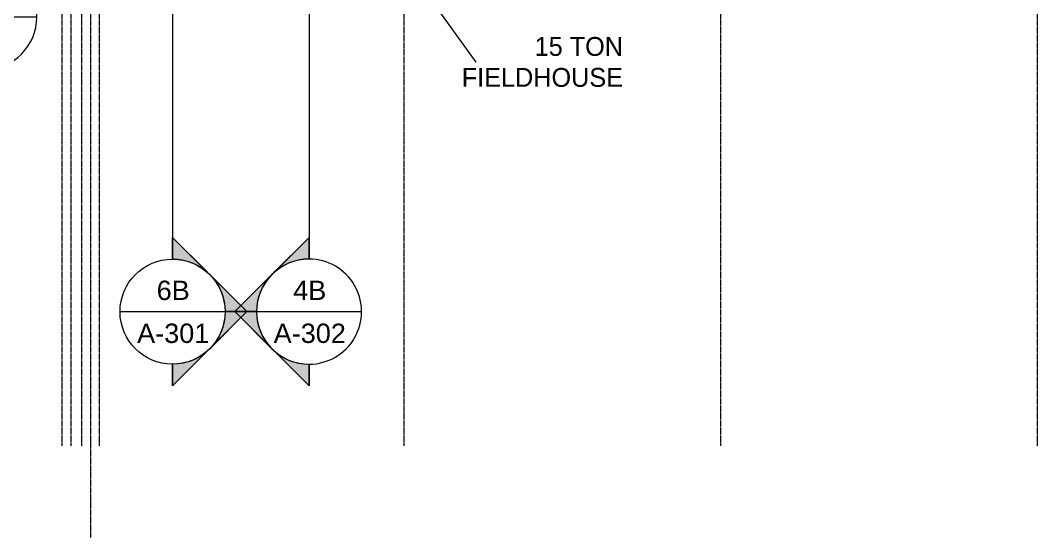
# Model space of a CAD drawing. Header units: inches. Extents: x 21290 to 29226, y -23522 to -20467.
# Drawn here: x 22735 to 23665, y -23360 to -22887 of the extents above; entities that cross this region are included whole.
import ezdxf

# ---------------------------------------------------------------- set-up
doc = ezdxf.new("R2010")
doc.units = ezdxf.units.IN
doc.header["$MEASUREMENT"] = 0
doc.linetypes.add('Grid Line 1_2_', pattern=[0.875, 0.5, -0.125, 0.125, -0.125])
for name, color, linetype, lineweight in [('A-ANNO-SYMB', 150, 'Continuous', 9), ('G-ANNO-SYMB', 111, 'Continuous', 9), ('M-EQPM-IDEN', 50, 'Continuous', 9), ('S-GRID', 1, 'Continuous', 9)]:
    doc.layers.add(name, color=color, linetype=linetype, lineweight=lineweight)
doc.styles.add('Arial_1', font='arial.ttf', dxfattribs={"height": 17.703593})
doc.styles.add('Century Gothic', font='GOTHIC.TTF', dxfattribs={"height": 17.245342})

# ---------------------------------------------------------------- blocks, each defined once
blk = doc.blocks.new('Section - Section Head - Filled-1526-Roof Low')
at = {"layer": 'G-ANNO-SYMB'}
h = blk.add_hatch(color=256, dxfattribs=at)
edge = h.paths.add_edge_path(flags=0)
edge.add_line((-0.4268, 0.1768), (-0.25, 0.3536))
edge.add_line((-0.25, 0.3536), (-0.25, 0.25))
edge.add_arc((-0.25, 0), 0.25, 90, 135)
h = blk.add_hatch(color=256, dxfattribs=at)
edge = h.paths.add_edge_path(flags=0)
edge.add_arc((-0.25, 0), 0.25, 45, 90)
edge.add_line((-0.25, 0.25), (-0.25, 0.3536))
edge.add_line((-0.25, 0.3536), (-0.0732, 0.1768))
h = blk.add_hatch(color=256, dxfattribs=at)
edge = h.paths.add_edge_path(flags=0)
edge.add_arc((-0.25, 0), 0.2503, 137.9216, 180)
edge.add_line((-0.5003, 0), (-0.6036, 0))
edge.add_line((-0.6036, 0), (-0.4358, 0.1678))
h = blk.add_hatch(color=256, dxfattribs=at)
edge = h.paths.add_edge_path(flags=0)
edge.add_line((-0.0642, 0.1678), (0.1036, 0))
edge.add_line((0.1036, 0), (0.0003, 0))
edge.add_arc((-0.25, 0), 0.2503, 0, 42.0784)
for p, q in [((-0.25, 0.3536), (-0.6036, 0)), ((-0.25, 0.3536), (-0.4268, 0.1768)), ((-0.25, 0.3536), (0.1036, 0)), ((-0.25, 0.25), (-0.25, 0.3536)), ((-0.0732, 0.1768), (-0.25, 0.3536)), ((-0.25, 0.3536), (-0.25, 0.25)), ((-0.4358, 0.1678), (-0.6036, 0)), ((0.1036, 0), (-0.0642, 0.1678)), ((-0.6036, 0), (-0.5003, 0)), ((0.0003, 0), (0.1036, 0)), ((-0.5, 0), (-0.6036, 0)), ((0, 0), (0.1036, 0))]:
    blk.add_line(p, q, dxfattribs=at)
for radius, start, end in [(0.25, 360, 180), (0.25, 90, 135), (0.25, 45, 90), (0.2503, 137.9216, 180), (0.2503, 0, 42.0784), (0.25, 180, 360)]:
    blk.add_arc((-0.25, 0), radius, start, end, dxfattribs=at)
blk = doc.blocks.new('Floor Plan - Callout Head-19020-Roof Low')
at = {"layer": 'A-ANNO-SYMB'}
blk.add_line((-0.25, 0), (0.25, 0), dxfattribs=at)
for start, end in [(360, 180), (180, 360)]:
    blk.add_arc((0, 0), 0.25, start, end, dxfattribs=at)

msp = doc.modelspace()

# ---------------------------------------------------------------- linework, layer by layer
at = {"layer": 'G-ANNO-SYMB'}
for p, q in [((22874.1556, -20822.32008), (22874.1556, -23105.1016)), ((22998.96338, -20822.32008), (22998.96338, -23105.1016)), ((22826.1556, -23153.1016), (22922.1556, -23153.1016)), ((22950.96338, -23153.1016), (23046.96338, -23153.1016))]:
    msp.add_line(p, q, dxfattribs=at)
at = {"layer": 'M-EQPM-IDEN', "color": 153}
msp.add_line((22854.39023, -22512.74031), (23151.41307, -22924.96397), dxfattribs=at)
at = {"layer": 'S-GRID', "linetype": 'Grid Line 1_2_'}
for p, q in [((22773.39023, -23275.7461), (22773.39023, -20589.47733)), ((22781.39023, -23275.7461), (22781.39023, -20589.47733)), ((22781.39023, -23275.7461), (22781.39023, -20589.47733)), ((22791.39023, -23275.7461), (22791.39023, -20589.47733)), ((22799.39023, -23275.7461), (22799.39023, -20589.47733)), ((22807.39023, -23275.7461), (22807.39023, -20589.47733)), ((23085.89023, -23275.7461), (23085.89023, -20589.47733)), ((23375.39023, -23275.7461), (23375.39023, -20589.47733)), ((23664.89023, -23275.7461), (23664.89023, -20589.47733)), ((22799.39023, -23359.7461), (22799.39023, -20724.9518)), ((23085.89023, -23275.7461), (23085.89023, -20724.9518)), ((23375.39023, -23275.7461), (23375.39023, -20724.9518)), ((23664.89023, -23275.7461), (23664.89023, -20724.9518))]:
    msp.add_line(p, q, dxfattribs=at)

# ---------------------------------------------------------------- block references
at = {"layer": 'A-ANNO-SYMB', "xscale": 191.9999999999999, "yscale": 191.9999999999999, "zscale": 191.9999999999999}
msp.add_blockref('Floor Plan - Callout Head-19020-Roof Low', (22702.16949, -22883.64947), dxfattribs=at)
at = {"layer": 'G-ANNO-SYMB', "extrusion": (0, 0, -1), "xscale": 191.9999999999999, "yscale": 191.9999999999999, "zscale": 191.9999999999999, "rotation": 90.00000000000053}
msp.add_blockref('Section - Section Head - Filled-1526-Roof Low', (-22874.1556, -23105.1016), dxfattribs=at)
at = {"layer": 'G-ANNO-SYMB', "xscale": 191.9999999999999, "yscale": 191.9999999999999, "zscale": 191.9999999999999, "rotation": 89.99999999999947}
msp.add_blockref('Section - Section Head - Filled-1526-Roof Low', (22998.96338, -23105.1016), dxfattribs=at)

# ---------------------------------------------------------------- texts
at = {"layer": 'G-ANNO-SYMB', "char_height": 17.703593, "attachment_point": 2, "line_spacing_factor": 0.938532, "style": 'Arial_1'}
for s, insert, width in [('6B', (22874.77034, -23124.76335), 36.072), ('4B', (22999.57812, -23124.76335), 36.072), ('A-301', (22874.77034, -23164.03584), 78.624), ('A-302', (22999.57812, -23164.03584), 78.624)]:
    msp.add_mtext(s, dxfattribs=dict(at, insert=insert, width=width))
at = {"layer": 'M-EQPM-IDEN', "insert": (23285.87307, -22902.00434), "char_height": 17.245342, "width": 161.352, "attachment_point": 3, "line_spacing_factor": 0.984117, "style": 'Century Gothic'}
msp.add_mtext('15 TON\\PFIELDHOUSE', dxfattribs=at)

doc.saveas('drawing.dxf')
